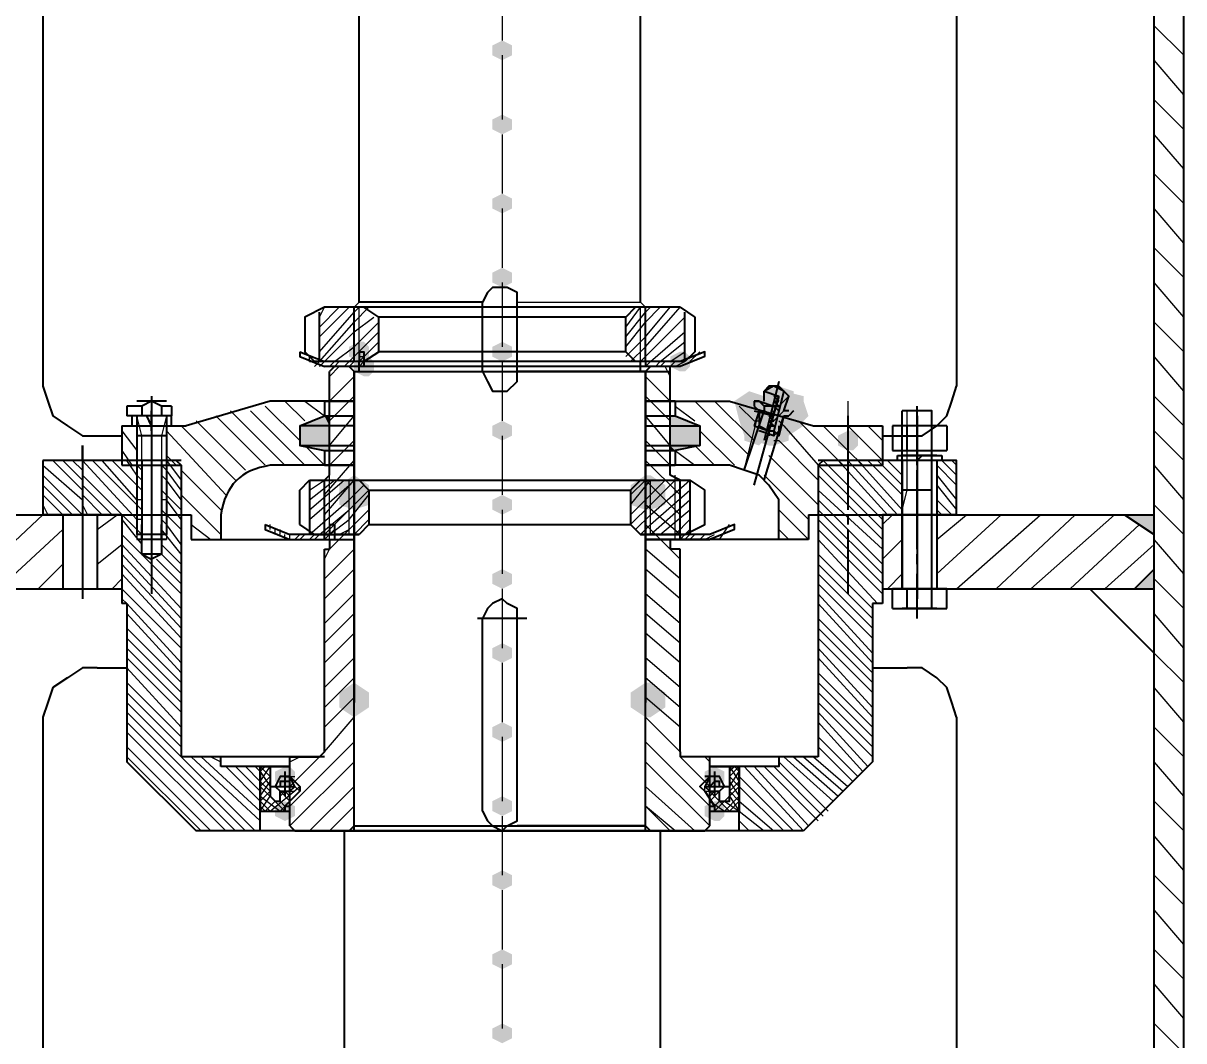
# Model space of a CAD drawing. Header units: millimetres. Extents: x 0 to 822, y 14 to 1153.
# Drawn here: x 236.7 to 279, y 964.31 to 1001.39 of the extents above; entities that cross this region are included whole.
import ezdxf

# ---------------------------------------------------------------- set-up
doc = ezdxf.new("R2010")
doc.units = ezdxf.units.MM
doc.layers.add('1', color=7, linetype='Continuous')

msp = doc.modelspace()

# ---------------------------------------------------------------- hatches: boundary and pattern name
h = msp.add_hatch(color=0)
h.dxf.hatch_style = 2
h.paths.add_polyline_path([(254.16, 1000.041732), (253.8, 1000.221732), (253.8, 1000.581732), (254.16, 1000.761732), (254.52, 1000.581732), (254.52, 1000.221732)])
h = msp.add_hatch(color=0)
h.dxf.hatch_style = 2
h.paths.add_polyline_path([(254.16, 997.341732), (253.8, 997.521732), (253.8, 997.881732), (254.16, 998.061732), (254.52, 997.881732), (254.52, 997.521732)])
h = msp.add_hatch(color=0)
h.dxf.hatch_style = 2
h.paths.add_polyline_path([(254.16, 994.461732), (253.8, 994.641732), (253.8, 995.001732), (254.16, 995.181732), (254.52, 995.001732), (254.52, 994.641732)])
h = msp.add_hatch(color=0)
h.dxf.hatch_style = 2
h.paths.add_polyline_path([(254.16, 991.761732), (253.8, 991.941732), (253.8, 992.301732), (254.16, 992.481732), (254.52, 992.301732), (254.52, 991.941732)])
h = msp.add_hatch(color=0)
h.dxf.hatch_style = 2
h.paths.add_polyline_path([(248.94, 989.061732), (248.58, 989.241732), (248.58, 989.601732), (248.94, 989.781732), (249.12, 989.781732), (249.3, 989.601732), (249.3, 989.241732), (249.12, 989.061732)])
h = msp.add_hatch(color=0)
h.dxf.hatch_style = 2
h.paths.add_polyline_path([(254.16, 989.061732), (253.8, 989.241732), (253.8, 989.601732), (254.16, 989.781732), (254.52, 989.601732), (254.52, 989.241732)])
h = msp.add_hatch(color=0)
h.dxf.hatch_style = 2
h.paths.add_polyline_path([(260.64, 988.701732), (260.28, 988.881732), (260.28, 989.241732), (260.64, 989.421732), (260.82, 989.421732), (261, 989.241732), (261, 988.881732), (260.82, 988.701732)])
h = msp.add_hatch(color=0)
h.dxf.hatch_style = 2
h.paths.add_polyline_path([(249.12, 988.521732), (248.76, 988.701732), (248.76, 989.061732), (249.12, 989.241732), (249.3, 989.241732), (249.48, 989.061732), (249.48, 988.701732), (249.3, 988.521732)])
h = msp.add_hatch(color=0)
h.dxf.hatch_style = 2
h.paths.add_polyline_path([(264.24, 986.901732), (263.7, 987.261732), (263.7, 987.981732), (264.24, 988.161732), (264.78, 987.981732), (264.78, 987.261732)])
h = msp.add_hatch(color=0)
h.dxf.hatch_style = 2
h.paths.add_polyline_path([(262.8, 986.901732), (262.62, 987.621732), (263.16, 987.981732), (263.7, 987.801732), (263.88, 987.801732), (264.06, 987.261732), (263.52, 986.721732), (262.98, 986.901732)])
h = msp.add_hatch(color=0)
h.dxf.hatch_style = 2
h.paths.add_polyline_path([(265.14, 987.621732), (265.32, 987.081732), (264.78, 986.541732), (264.24, 986.721732), (264.24, 986.901732), (264.06, 987.441732), (264.42, 987.981732), (265.14, 987.801732)])
h = msp.add_hatch(color=0)
h.dxf.hatch_style = 2
h.paths.add_polyline_path([(262.98, 986.361732), (262.8, 986.901732), (263.16, 987.441732), (263.88, 987.261732), (263.88, 987.081732), (264.06, 986.541732), (263.52, 986.001732), (262.98, 986.181732)])
h = msp.add_hatch(color=0)
h.dxf.hatch_style = 2
h.paths.add_polyline_path([(264.06, 986.181732), (263.34, 986.541732), (263.34, 987.081732), (264.06, 987.441732), (264.6, 987.081732), (264.6, 986.541732)])
h = msp.add_hatch(color=0)
h.dxf.hatch_style = 2
h.paths.add_polyline_path([(264.06, 986.361732), (263.52, 986.541732), (263.52, 987.261732), (264.06, 987.621732), (264.6, 987.261732), (264.6, 986.541732)])
h = msp.add_hatch(color=0)
h.dxf.hatch_style = 2
h.paths.add_polyline_path([(264.6, 987.621732), (265.14, 987.441732), (265.14, 986.721732), (264.6, 986.361732), (264.06, 986.721732), (264.06, 987.441732)])
h = msp.add_hatch(color=0)
h.dxf.hatch_style = 2
h.paths.add_polyline_path([(247.68, 987.081732), (246.78, 986.721732), (247.86, 986.721732)])
h = msp.add_hatch(color=0)
h.dxf.hatch_style = 2
h.paths.add_polyline_path([(247.68, 987.081732), (247.86, 987.081732)])
h = msp.add_hatch(color=0)
h.dxf.hatch_style = 2
h.paths.add_polyline_path([(247.68, 987.081732), (247.86, 987.081732), (247.86, 986.721732)])
h = msp.add_hatch(color=0)
h.dxf.hatch_style = 2
h.paths.add_polyline_path([(254.16, 986.181732), (253.8, 986.361732), (253.8, 986.721732), (254.16, 986.901732), (254.52, 986.721732), (254.52, 986.361732)])
h = msp.add_hatch(color=0)
h.dxf.hatch_style = 2
h.paths.add_polyline_path([(260.28, 987.081732), (260.46, 987.081732)])
h = msp.add_hatch(color=0)
h.dxf.hatch_style = 2
h.paths.add_polyline_path([(260.28, 987.081732), (260.28, 986.721732), (261.36, 986.721732)])
h = msp.add_hatch(color=0)
h.dxf.hatch_style = 2
h.paths.add_polyline_path([(260.28, 987.081732), (260.46, 987.081732), (261.36, 986.721732)])
h = msp.add_hatch(color=0)
h.dxf.hatch_style = 2
h.paths.add_polyline_path([(263.88, 986.001732), (263.34, 986.181732), (263.34, 986.901732), (263.88, 987.261732), (264.06, 987.261732), (264.6, 986.901732), (264.6, 986.181732), (264.06, 986.001732)])
h = msp.add_hatch(color=0)
h.dxf.hatch_style = 2
h.paths.add_polyline_path([(246.78, 986.721732), (247.86, 986.721732)])
h = msp.add_hatch(color=0)
h.dxf.hatch_style = 2
h.paths.add_polyline_path([(246.78, 986.721732), (247.86, 986.721732)])
h = msp.add_hatch(color=0)
h.dxf.hatch_style = 2
h.paths.add_polyline_path([(246.78, 986.721732), (246.78, 986.001732), (247.86, 986.001732)])
h = msp.add_hatch(color=0)
h.dxf.hatch_style = 2
h.paths.add_polyline_path([(246.78, 986.721732), (247.86, 986.721732), (247.86, 986.001732)])
h = msp.add_hatch(color=0)
h.dxf.hatch_style = 2
h.paths.add_polyline_path([(260.28, 986.721732), (261.36, 986.721732)])
h = msp.add_hatch(color=0)
h.dxf.hatch_style = 2
h.paths.add_polyline_path([(260.28, 986.721732), (261.36, 986.721732)])
h = msp.add_hatch(color=0)
h.dxf.hatch_style = 2
h.paths.add_polyline_path([(260.28, 986.721732), (260.28, 986.001732), (261.36, 986.001732)])
h = msp.add_hatch(color=0)
h.dxf.hatch_style = 2
h.paths.add_polyline_path([(260.28, 986.721732), (261.36, 986.721732), (261.36, 986.001732)])
h = msp.add_hatch(color=0)
h.dxf.hatch_style = 2
h.paths.add_polyline_path([(266.76, 985.821732), (266.4, 986.001732), (266.4, 986.361732), (266.76, 986.541732), (266.94, 986.541732), (267.12, 986.361732), (267.12, 986.001732), (266.94, 985.821732)])
h = msp.add_hatch(color=0)
h.dxf.hatch_style = 2
h.paths.add_polyline_path([(246.78, 986.001732), (247.86, 986.001732)])
h = msp.add_hatch(color=0)
h.dxf.hatch_style = 2
h.paths.add_polyline_path([(246.78, 986.001732), (247.86, 986.001732)])
h = msp.add_hatch(color=0)
h.dxf.hatch_style = 2
h.paths.add_polyline_path([(246.78, 986.001732), (247.68, 985.821732), (247.86, 985.821732)])
h = msp.add_hatch(color=0)
h.dxf.hatch_style = 2
h.paths.add_polyline_path([(246.78, 986.001732), (247.86, 986.001732), (247.86, 985.821732)])
h = msp.add_hatch(color=0)
h.dxf.hatch_style = 2
h.paths.add_polyline_path([(247.68, 985.821732), (247.86, 985.821732)])
h = msp.add_hatch(color=0)
h.dxf.hatch_style = 2
h.paths.add_polyline_path([(260.28, 986.001732), (261.36, 986.001732)])
h = msp.add_hatch(color=0)
h.dxf.hatch_style = 2
h.paths.add_polyline_path([(260.28, 986.001732), (261.36, 986.001732)])
h = msp.add_hatch(color=0)
h.dxf.hatch_style = 2
h.paths.add_polyline_path([(260.28, 986.001732), (260.28, 985.821732), (260.46, 985.821732)])
h = msp.add_hatch(color=0)
h.dxf.hatch_style = 2
h.paths.add_polyline_path([(260.28, 986.001732), (261.36, 986.001732), (260.46, 985.821732)])
h = msp.add_hatch(color=0)
h.dxf.hatch_style = 2
h.paths.add_polyline_path([(260.28, 985.821732), (260.46, 985.821732)])
h = msp.add_hatch(color=0)
h.dxf.hatch_style = 2
h.paths.add_polyline_path([(248.76, 983.661732), (248.22, 983.841732), (248.22, 984.561732), (248.76, 984.921732), (249.3, 984.561732), (249.3, 983.841732)])
h = msp.add_hatch(color=0)
h.dxf.hatch_style = 2
h.paths.add_polyline_path([(259.38, 983.661732), (258.84, 983.841732), (258.84, 984.561732), (259.38, 984.921732), (259.56, 984.921732), (260.1, 984.561732), (260.1, 983.841732), (259.56, 983.661732)])
h = msp.add_hatch(color=0)
h.dxf.hatch_style = 2
h.paths.add_polyline_path([(254.16, 983.481732), (253.8, 983.661732), (253.8, 984.021732), (254.16, 984.201732), (254.52, 984.021732), (254.52, 983.661732)])
h = msp.add_hatch(color=0)
h.dxf.hatch_style = 2
h.paths.add_polyline_path([(276.84, 983.481732), (277.92, 983.481732)])
h = msp.add_hatch(color=0)
h.dxf.hatch_style = 2
h.paths.add_polyline_path([(276.84, 983.481732), (277.92, 983.481732), (277.92, 982.761732)])
h = msp.add_hatch(color=0)
h.dxf.hatch_style = 2
h.paths.add_polyline_path([(254.16, 980.781732), (253.8, 980.961732), (253.8, 981.321732), (254.16, 981.501732), (254.52, 981.321732), (254.52, 980.961732)])
h = msp.add_hatch(color=0)
h.dxf.hatch_style = 2
h.paths.add_polyline_path([(277.92, 981.501732), (277.2, 980.781732), (277.92, 980.781732)])
h = msp.add_hatch(color=0)
h.dxf.hatch_style = 2
h.paths.add_polyline_path([(277.2, 980.781732), (277.92, 980.781732)])
h = msp.add_hatch(color=0)
h.dxf.hatch_style = 2
h.paths.add_polyline_path([(254.16, 978.081732), (253.8, 978.261732), (253.8, 978.621732), (254.16, 978.801732), (254.52, 978.621732), (254.52, 978.261732)])
h = msp.add_hatch(color=0)
h.dxf.hatch_style = 2
h.paths.add_polyline_path([(248.76, 976.101732), (248.22, 976.461732), (248.22, 977.001732), (248.76, 977.361732), (249.3, 977.001732), (249.3, 976.461732)])
h = msp.add_hatch(color=0)
h.dxf.hatch_style = 2
h.paths.add_polyline_path([(259.38, 976.101732), (258.84, 976.461732), (258.84, 977.001732), (259.38, 977.361732), (259.56, 977.361732), (260.1, 977.001732), (260.1, 976.461732), (259.56, 976.101732)])
h = msp.add_hatch(color=0)
h.dxf.hatch_style = 2
h.paths.add_polyline_path([(254.16, 975.201732), (253.8, 975.381732), (253.8, 975.741732), (254.16, 975.921732), (254.52, 975.741732), (254.52, 975.381732)])
h = msp.add_hatch(color=0)
h.dxf.hatch_style = 2
h.paths.add_polyline_path([(246.24, 973.581732), (245.88, 973.761732), (245.88, 974.121732), (246.24, 974.301732), (246.42, 974.301732), (246.6, 974.121732), (246.6, 973.761732), (246.42, 973.581732)])
h = msp.add_hatch(color=0)
h.dxf.hatch_style = 2
h.paths.add_polyline_path([(261.9, 973.581732), (261.54, 973.761732), (261.54, 974.121732), (261.9, 974.301732), (262.26, 974.121732), (262.26, 973.761732)])
h = msp.add_hatch(color=0)
h.dxf.hatch_style = 2
h.paths.add_polyline_path([(246.24, 972.321732), (245.88, 972.501732), (245.88, 972.861732), (246.24, 973.041732), (246.6, 972.861732), (246.6, 972.501732)])
h = msp.add_hatch(color=0)
h.dxf.hatch_style = 2
h.paths.add_polyline_path([(254.16, 972.501732), (253.8, 972.681732), (253.8, 973.041732), (254.16, 973.221732), (254.52, 973.041732), (254.52, 972.681732)])
h = msp.add_hatch(color=0)
h.dxf.hatch_style = 2
h.paths.add_polyline_path([(261.9, 972.321732), (261.54, 972.501732), (261.54, 972.861732), (261.9, 973.041732), (262.08, 973.041732), (262.26, 972.861732), (262.26, 972.501732), (262.08, 972.321732)])
h = msp.add_hatch(color=0)
h.dxf.hatch_style = 2
h.paths.add_polyline_path([(254.16, 969.801732), (253.8, 969.981732), (253.8, 970.341732), (254.16, 970.521732), (254.52, 970.341732), (254.52, 969.981732)])
h = msp.add_hatch(color=0)
h.dxf.hatch_style = 2
h.paths.add_polyline_path([(254.16, 966.921732), (253.8, 967.101732), (253.8, 967.461732), (254.16, 967.641732), (254.52, 967.461732), (254.52, 967.101732)])
h = msp.add_hatch(color=0)
h.dxf.hatch_style = 2
h.paths.add_polyline_path([(254.16, 964.221732), (253.8, 964.401732), (253.8, 964.761732), (254.16, 964.941732), (254.52, 964.761732), (254.52, 964.401732)])

# ---------------------------------------------------------------- linework, layer by layer
at = {"layer": '1', "color": 0, "lineweight": 40}
for points in [[(279, 896.541732), (279, 1032.621732)], [(277.92, 896.541732), (277.92, 1031.361732)], [(237.42, 1025.061732), (237.42, 988.161732)], [(270.72, 1025.061732), (270.72, 988.161732)], [(248.94, 991.221732), (248.94, 1002.021732)], [(259.2, 991.221732), (259.2, 1002.021732)], [(254.7, 991.221732), (254.7, 991.581732), (254.34, 991.761732), (254.16, 991.761732), (253.8, 991.761732), (253.62, 991.581732), (253.44, 991.221732)], [(253.44, 991.221732), (248.94, 991.221732)], [(253.44, 988.701732), (253.44, 991.221732)], [(254.7, 988.701732), (254.7, 991.221732)], [(247.68, 991.041732), (246.96, 990.681732), (246.96, 989.421732)], [(247.5, 989.061732), (247.5, 990.861732)], [(260.64, 991.041732), (247.68, 991.041732)], [(248.76, 989.061732), (248.76, 991.041732)], [(249.12, 989.061732), (249.66, 989.421732), (249.66, 990.681732), (249.12, 991.041732)], [(258.66, 990.681732), (249.66, 990.681732)], [(258.66, 990.681732), (259.02, 991.041732)], [(258.66, 989.421732), (258.66, 990.681732)], [(259.38, 989.061732), (259.38, 991.041732)], [(260.64, 991.041732), (261.18, 990.681732)], [(260.82, 989.061732), (260.82, 990.861732)], [(261.18, 990.681732), (261.18, 989.421732), (260.82, 989.061732)], [(246.78, 989.421732), (246.78, 989.241732), (247.68, 988.881732)], [(246.78, 989.421732), (247.68, 989.061732)], [(260.82, 989.061732), (247.32, 989.061732), (246.96, 989.421732)], [(248.94, 989.421732), (248.94, 989.061732), (247.68, 989.061732)], [(248.94, 989.421732), (249.12, 989.421732), (249.12, 988.881732)], [(258.66, 989.421732), (249.66, 989.421732)], [(258.66, 989.421732), (259.02, 989.061732)], [(261.54, 989.241732), (261.54, 989.421732), (260.64, 989.061732)], [(261.54, 989.241732), (260.64, 988.881732), (247.68, 988.881732)], [(253.44, 989.061732), (248.76, 989.061732)], [(248.94, 988.701732), (248.94, 989.061732)], [(260.64, 989.061732), (249.12, 989.061732)], [(259.2, 989.061732), (254.7, 989.061732)], [(259.38, 989.061732), (258.66, 989.061732)], [(259.38, 989.061732), (259.2, 989.061732)], [(259.2, 988.701732), (259.2, 989.061732)], [(259.38, 989.061732), (259.38, 988.881732)], [(260.28, 988.881732), (248.04, 988.881732), (247.86, 988.701732)], [(247.86, 984.921732), (247.86, 988.701732)], [(259.56, 988.881732), (248.58, 988.881732), (248.76, 988.701732), (259.38, 988.701732)], [(248.76, 988.701732), (248.76, 976.641732)], [(248.76, 988.701732), (260.28, 988.701732)], [(248.76, 988.701732), (248.94, 988.701732), (248.94, 988.701732)], [(248.76, 988.701732), (253.44, 988.701732)], [(248.76, 971.961732), (248.76, 988.701732)], [(253.44, 988.701732), (253.62, 988.341732), (253.8, 987.981732), (254.16, 987.981732), (254.34, 987.981732), (254.7, 988.341732), (254.7, 988.701732)], [(259.38, 988.701732), (254.7, 988.701732)], [(259.38, 988.701732), (259.2, 988.701732)], [(259.38, 988.701732), (259.56, 988.881732)], [(259.38, 988.701732), (259.38, 976.641732)], [(259.38, 971.961732), (259.38, 988.701732)], [(260.28, 988.701732), (260.28, 988.881732)], [(260.28, 984.921732), (260.28, 988.701732)], [(237.42, 988.161732), (237.6, 987.621732), (237.78, 987.081732), (238.32, 986.721732), (238.86, 986.361732), (239.4, 986.361732), (240.3, 986.361732)], [(264.24, 988.341732), (263.7, 986.181732)], [(264.42, 987.981732), (264.06, 988.161732), (263.7, 987.981732)], [(264.42, 987.981732), (264.6, 987.801732), (264.42, 987.981732), (264.24, 988.161732), (263.88, 988.161732), (263.7, 987.981732)], [(268.92, 986.361732), (269.46, 986.361732), (270, 986.721732), (270.36, 987.081732), (270.54, 987.621732), (270.72, 988.161732)], [(241.38, 987.801732), (241.38, 985.641732)], [(263.34, 984.561732), (264.24, 987.801732)], [(263.7, 987.981732), (264.24, 987.801732)], [(263.7, 987.621732), (263.7, 987.981732)], [(264.24, 987.801732), (263.88, 986.541732)], [(264.42, 987.981732), (264.06, 986.541732)], [(264.06, 987.801732), (264.24, 987.621732)], [(264.06, 987.801732), (264.24, 987.801732)], [(264.6, 987.261732), (264.42, 987.261732), (264.6, 987.801732)], [(241.02, 987.441732), (240.48, 987.441732)], [(240.48, 987.441732), (240.48, 987.081732)], [(241.92, 987.621732), (240.84, 987.621732)], [(241.74, 987.441732), (241.38, 987.621732), (241.02, 987.441732)], [(241.02, 987.441732), (241.02, 987.081732)], [(241.38, 987.621732), (241.38, 984.561732)], [(241.74, 987.441732), (241.74, 987.081732)], [(242.1, 987.441732), (241.74, 987.441732)], [(242.1, 987.441732), (242.1, 987.081732)], [(248.76, 987.621732), (245.7, 987.621732), (242.64, 986.721732)], [(247.68, 987.621732), (247.68, 987.081732)], [(247.68, 987.621732), (248.76, 987.621732)], [(260.46, 987.621732), (259.38, 987.621732), (262.44, 987.621732)], [(260.46, 987.621732), (260.46, 987.081732)], [(262.44, 987.621732), (265.5, 986.721732), (268.02, 986.721732)], [(262.44, 987.621732), (265.5, 986.721732)], [(263.7, 987.441732), (263.52, 987.621732), (263.34, 987.621732)], [(263.34, 987.621732), (263.52, 987.621732)], [(263.34, 987.621732), (263.34, 987.441732)], [(263.34, 987.441732), (263.52, 987.261732), (263.7, 987.261732), (264.06, 987.081732)], [(263.52, 987.621732), (264.06, 987.441732)], [(264.06, 987.441732), (263.7, 987.441732)], [(263.7, 987.441732), (263.7, 987.261732)], [(264.24, 987.441732), (264.06, 987.621732)], [(264.06, 987.621732), (264.24, 987.621732)], [(264.06, 987.621732), (264.24, 987.621732)], [(264.24, 987.441732), (264.06, 987.441732), (264.24, 987.261732)], [(264.06, 987.441732), (264.24, 987.441732)], [(269.28, 985.821732), (269.28, 987.441732)], [(242.1, 987.081732), (240.48, 987.081732)], [(242.1, 987.081732), (240.66, 987.081732), (240.66, 986.721732)], [(241.92, 987.081732), (240.84, 987.081732), (240.84, 982.761732)], [(241.92, 987.081732), (241.92, 982.761732), (240.84, 982.761732)], [(241.38, 986.721732), (241.2, 987.081732)], [(241.38, 986.541732), (241.38, 987.261732)], [(241.38, 986.721732), (241.38, 987.081732)], [(242.1, 986.721732), (242.1, 987.081732)], [(246.78, 986.721732), (247.68, 987.081732), (248.76, 987.081732)], [(259.38, 987.081732), (260.46, 987.081732)], [(260.46, 987.081732), (261.36, 986.721732)], [(262.98, 985.101732), (263.7, 987.261732)], [(263.52, 987.261732), (263.34, 986.721732)], [(263.34, 987.261732), (264.06, 987.081732)], [(263.52, 987.261732), (263.52, 986.721732)], [(263.7, 984.741732), (264.42, 987.081732)], [(263.88, 987.081732), (264.06, 986.901732)], [(264.06, 987.081732), (263.88, 987.081732)], [(263.88, 987.081732), (264.06, 987.081732)], [(263.88, 986.901732), (264.06, 986.901732)], [(263.88, 986.901732), (264.06, 986.901732)], [(263.88, 986.901732), (264.06, 986.721732)], [(264.06, 987.081732), (264.06, 987.261732)], [(264.06, 987.261732), (264.06, 987.261732)], [(264.06, 987.261732), (264.06, 987.261732)], [(264.06, 987.261732), (264.06, 987.081732)], [(264.42, 987.081732), (264.24, 986.541732)], [(264.42, 987.081732), (264.24, 986.361732)], [(264.42, 987.081732), (264.6, 987.081732)], [(264.78, 987.261732), (264.6, 987.081732)], [(266.76, 987.081732), (266.76, 985.101732)], [(269.82, 980.781732), (268.74, 980.781732), (268.74, 987.261732)], [(269.82, 980.781732), (269.82, 987.261732), (268.74, 987.261732)], [(269.28, 987.081732), (269.28, 985.461732)], [(240.3, 986.721732), (242.64, 986.721732)], [(240.3, 986.721732), (240.3, 985.281732)], [(240.66, 986.721732), (242.1, 986.721732)], [(240.84, 986.721732), (240.84, 985.281732)], [(241.92, 986.721732), (241.92, 985.281732)], [(248.76, 986.721732), (246.78, 986.721732)], [(246.78, 986.721732), (246.78, 986.001732), (247.68, 985.821732)], [(259.38, 986.721732), (261.36, 986.721732), (261.36, 986.001732), (260.46, 985.821732)], [(263.34, 986.721732), (263.88, 986.541732)], [(263.52, 986.721732), (263.88, 986.541732)], [(264.06, 986.541732), (264.06, 986.361732), (263.52, 986.541732), (263.52, 986.541732)], [(263.88, 986.721732), (263.88, 986.541732)], [(264.06, 986.721732), (263.88, 986.721732)], [(263.88, 986.721732), (264.06, 986.721732)], [(263.88, 986.541732), (263.88, 986.361732)], [(263.88, 986.541732), (264.06, 986.541732)], [(263.88, 986.541732), (263.88, 986.541732)], [(264.24, 986.541732), (264.24, 986.361732), (264.06, 986.541732)], [(268.02, 986.721732), (268.02, 985.281732)], [(268.92, 986.721732), (268.38, 986.721732)], [(268.38, 986.721732), (268.38, 985.821732)], [(270, 986.721732), (268.74, 986.721732)], [(268.92, 985.821732), (268.92, 986.721732)], [(269.82, 986.721732), (268.92, 986.721732)], [(270.36, 986.721732), (269.82, 986.721732)], [(269.82, 985.821732), (269.82, 986.721732)], [(270.36, 986.721732), (270.36, 985.821732)], [(241.92, 986.361732), (240.84, 986.361732)], [(268.02, 986.361732), (268.92, 986.361732)], [(238.86, 986.001732), (238.86, 983.121732)], [(238.86, 985.461732), (238.86, 986.001732)], [(241.38, 986.001732), (241.38, 983.661732)], [(241.38, 985.641732), (241.38, 982.401732)], [(241.38, 985.641732), (241.38, 982.401732)], [(246.78, 986.001732), (248.76, 986.001732)], [(247.68, 985.821732), (247.68, 985.281732)], [(247.68, 985.821732), (248.76, 985.821732)], [(259.38, 986.001732), (261.36, 986.001732)], [(259.38, 985.821732), (260.46, 985.821732)], [(260.46, 985.821732), (260.46, 985.281732)], [(266.76, 986.001732), (266.76, 983.661732)], [(268.38, 985.821732), (268.92, 985.821732)], [(268.56, 985.641732), (270.18, 985.641732)], [(270.18, 985.461732), (268.56, 985.461732), (268.56, 985.641732)], [(270, 985.641732), (268.74, 985.641732)], [(268.92, 985.821732), (269.82, 985.821732)], [(269.28, 986.001732), (269.28, 983.121732)], [(269.28, 985.461732), (269.28, 986.001732)], [(269.28, 986.001732), (269.28, 985.101732)], [(269.28, 985.281732), (269.28, 985.641732)], [(269.46, 985.641732), (269.46, 985.641732), (269.28, 985.461732)], [(269.28, 985.641732), (269.28, 985.461732)], [(269.82, 985.821732), (270.36, 985.821732)], [(270.18, 985.641732), (270.18, 985.461732)], [(242.46, 985.461732), (237.42, 985.461732)], [(237.42, 985.461732), (237.42, 983.481732)], [(240.3, 985.281732), (242.46, 985.281732)], [(241.02, 985.461732), (241.02, 982.581732)], [(241.38, 985.281732), (241.38, 985.101732)], [(241.74, 985.461732), (241.74, 982.581732)], [(242.28, 985.461732), (242.46, 985.281732), (242.46, 974.661732)], [(242.46, 985.281732), (242.46, 983.481732)], [(247.68, 985.281732), (248.76, 985.281732)], [(262.44, 985.281732), (259.38, 985.281732), (260.46, 985.281732)], [(264.24, 983.481732), (264.24, 984.021732), (263.88, 984.561732), (263.52, 984.921732), (262.98, 985.101732), (262.44, 985.281732)], [(265.86, 985.461732), (265.68, 985.281732), (265.68, 974.661732)], [(270.72, 983.481732), (270.72, 985.461732), (265.68, 985.461732)], [(265.68, 985.281732), (268.02, 985.281732)], [(265.68, 985.281732), (265.68, 983.481732)], [(268.74, 985.461732), (268.74, 983.481732)], [(270, 985.461732), (270, 983.481732)], [(247.68, 982.581732), (247.68, 984.741732), (247.86, 984.921732)], [(260.64, 982.581732), (260.64, 984.741732), (260.28, 984.921732)], [(269.28, 982.221732), (269.28, 985.101732)], [(241.38, 984.741732), (241.38, 982.581732)], [(246.78, 983.121732), (246.78, 984.381732), (247.14, 984.741732)], [(247.14, 984.741732), (247.14, 982.761732)], [(247.14, 984.741732), (261, 984.741732), (261.54, 984.381732)], [(247.68, 982.581732), (247.68, 984.741732)], [(248.58, 984.741732), (249.3, 984.741732)], [(249.3, 984.381732), (248.94, 984.741732)], [(249.3, 984.381732), (258.84, 984.381732)], [(249.3, 984.381732), (249.3, 983.121732)], [(259.2, 984.741732), (258.84, 984.381732), (258.84, 983.121732), (259.2, 982.761732)], [(260.64, 982.581732), (260.64, 984.741732)], [(260.82, 982.761732), (261.54, 983.121732), (261.54, 984.381732)], [(261, 984.741732), (261, 982.761732)], [(269.82, 984.381732), (268.74, 984.381732)], [(230.22, 983.481732), (242.46, 983.481732)], [(240.3, 983.481732), (237.42, 983.481732)], [(238.14, 983.481732), (238.14, 980.781732)], [(238.86, 983.841732), (238.86, 980.421732)], [(239.4, 983.481732), (239.4, 980.781732)], [(240.3, 983.481732), (240.3, 980.241732)], [(240.3, 983.481732), (240.3, 980.781732)], [(241.38, 983.481732), (241.38, 983.121732)], [(242.46, 983.481732), (242.82, 983.481732)], [(242.82, 983.481732), (242.82, 982.581732)], [(264.24, 982.581732), (264.24, 983.481732)], [(265.32, 983.481732), (265.68, 983.481732)], [(265.32, 983.481732), (265.32, 982.581732)], [(265.68, 983.481732), (277.92, 983.481732)], [(266.76, 983.481732), (266.76, 983.121732)], [(270.72, 983.481732), (268.02, 983.481732)], [(268.02, 983.481732), (268.02, 980.241732)], [(268.02, 983.481732), (268.02, 980.781732)], [(268.74, 983.481732), (268.74, 980.781732)], [(269.28, 983.841732), (269.28, 980.421732)], [(270, 983.481732), (270, 980.781732)], [(276.84, 983.481732), (277.92, 982.761732)], [(241.02, 983.121732), (241.02, 982.581732)], [(241.02, 982.581732), (241.02, 983.121732)], [(241.74, 983.121732), (241.74, 982.581732)], [(241.74, 982.581732), (241.74, 983.121732)], [(245.52, 983.121732), (245.52, 982.941732), (246.42, 982.581732)], [(245.52, 983.121732), (246.42, 982.761732)], [(247.86, 983.121732), (247.86, 982.761732), (246.42, 982.761732)], [(247.32, 982.761732), (246.78, 983.121732)], [(247.86, 983.121732), (248.04, 983.121732), (248.04, 982.581732)], [(249.3, 983.121732), (248.94, 982.761732)], [(249.3, 983.121732), (258.84, 983.121732)], [(262.62, 982.941732), (262.62, 983.121732), (261.72, 982.761732)], [(241.38, 982.941732), (241.38, 981.681732)], [(241.38, 982.941732), (241.38, 980.601732)], [(247.32, 982.761732), (248.94, 982.761732)], [(248.94, 982.761732), (248.04, 982.761732)], [(259.2, 982.761732), (260.82, 982.761732)], [(261.72, 982.761732), (259.2, 982.761732)], [(260.64, 982.761732), (260.64, 982.581732)], [(262.62, 982.941732), (261.72, 982.581732)], [(266.76, 982.941732), (266.76, 980.601732)], [(241.92, 982.581732), (240.84, 982.581732)], [(241.74, 982.041732), (241.02, 982.041732), (241.02, 982.581732)], [(241.74, 982.581732), (241.74, 982.041732)], [(242.82, 982.581732), (248.76, 982.581732)], [(246.42, 982.581732), (248.76, 982.581732)], [(247.5, 974.661732), (247.68, 974.841732), (247.68, 982.221732)], [(247.68, 982.581732), (247.86, 982.581732), (247.86, 982.221732)], [(247.68, 982.221732), (247.86, 982.221732)], [(265.32, 982.581732), (259.38, 982.581732), (261.72, 982.581732)], [(260.64, 982.581732), (260.28, 982.581732), (260.28, 982.221732)], [(260.64, 982.221732), (260.28, 982.221732)], [(260.64, 974.841732), (260.64, 982.221732)], [(241.02, 982.041732), (241.38, 981.861732)], [(241.74, 982.041732), (241.38, 981.861732)], [(269.28, 981.681732), (269.28, 982.041732)], [(277.2, 980.781732), (277.92, 981.501732)], [(269.28, 979.701732), (269.28, 981.321732)], [(230.22, 980.781732), (240.3, 980.781732)], [(268.02, 980.781732), (277.92, 980.781732)], [(270.36, 980.781732), (268.38, 980.781732)], [(268.38, 980.061732), (268.38, 980.781732)], [(268.92, 980.061732), (269.82, 980.061732), (269.82, 980.781732)], [(268.92, 980.061732), (268.92, 980.781732)], [(270.36, 980.061732), (270.36, 980.781732)], [(275.58, 980.781732), (277.92, 978.441732)], [(240.48, 980.241732), (240.3, 980.241732)], [(240.48, 980.241732), (240.48, 974.481732)], [(254.7, 979.701732), (254.7, 980.061732), (254.34, 980.241732), (254.16, 980.421732), (253.8, 980.241732), (253.62, 980.061732), (253.44, 979.701732)], [(268.02, 980.241732), (267.66, 980.241732)], [(267.66, 980.241732), (267.66, 974.481732)], [(255.06, 979.701732), (253.26, 979.701732)], [(253.44, 972.681732), (253.44, 979.701732)], [(254.7, 972.681732), (254.7, 979.701732)], [(268.38, 980.061732), (268.92, 980.061732)], [(270, 980.061732), (268.74, 980.061732)], [(269.82, 980.061732), (270.36, 980.061732)], [(239.4, 977.901732), (238.86, 977.901732), (238.32, 977.541732), (237.78, 977.181732), (237.6, 976.641732), (237.42, 976.101732)], [(239.4, 977.901732), (240.48, 977.901732)], [(267.66, 977.901732), (268.92, 977.901732)], [(270.72, 976.101732), (270.54, 976.641732), (270.36, 977.181732), (270, 977.541732), (269.46, 977.901732), (268.92, 977.901732)], [(248.76, 971.961732), (248.76, 976.641732)], [(259.38, 971.961732), (259.38, 976.641732)], [(237.42, 976.101732), (237.42, 935.421732)], [(270.72, 976.101732), (270.72, 935.421732)], [(247.68, 974.661732), (242.46, 974.661732)], [(243.9, 974.301732), (243.9, 974.661732)], [(246.42, 972.141732), (246.42, 974.661732)], [(246.42, 974.661732), (247.5, 974.661732)], [(260.64, 974.841732), (260.64, 974.841732), (260.64, 974.661732)], [(261.72, 974.661732), (260.64, 974.661732)], [(265.68, 974.661732), (260.64, 974.661732)], [(261.72, 972.141732), (261.72, 974.661732)], [(264.24, 974.661732), (264.24, 974.301732), (261.72, 974.301732)], [(265.14, 971.961732), (243, 971.961732), (240.48, 974.481732)], [(246.42, 974.301732), (243.9, 974.301732)], [(245.34, 974.301732), (246.42, 974.301732)], [(245.34, 974.301732), (245.34, 972.681732)], [(245.34, 971.961732), (245.34, 974.301732)], [(245.7, 974.301732), (245.7, 973.221732)], [(261.72, 974.301732), (262.8, 974.301732)], [(262.44, 974.301732), (262.44, 973.221732)], [(262.8, 974.301732), (262.8, 972.681732)], [(262.8, 971.961732), (262.8, 974.301732)], [(267.66, 974.481732), (265.14, 971.961732)], [(246.6, 973.581732), (246.42, 973.941732), (246.24, 973.941732), (246.06, 973.941732), (245.88, 973.581732), (246.06, 973.401732), (246.24, 973.401732), (246.42, 973.401732), (246.6, 973.581732)], [(246.42, 973.581732), (246.42, 973.761732), (246.24, 973.761732), (246.06, 973.761732), (246.06, 973.581732), (246.42, 973.581732), (246.42, 973.581732)], [(246.24, 974.121732), (246.24, 973.221732)], [(246.24, 973.941732), (246.42, 973.941732)], [(246.42, 973.941732), (246.78, 973.581732), (246.78, 973.401732), (246.24, 972.861732)], [(261.72, 973.941732), (261.36, 973.581732), (261.54, 973.401732), (261.9, 972.861732)], [(261.9, 973.941732), (261.54, 973.941732)], [(262.26, 973.581732), (262.08, 973.941732), (261.9, 973.941732), (261.72, 973.941732), (261.54, 973.581732), (261.72, 973.401732), (261.9, 973.401732), (262.08, 973.401732), (262.26, 973.581732)], [(262.08, 973.581732), (262.08, 973.761732), (261.9, 973.761732), (261.9, 973.761732), (261.72, 973.581732), (261.9, 973.581732), (262.08, 973.581732), (262.08, 973.581732)], [(261.9, 974.121732), (261.9, 973.221732)], [(245.7, 973.581732), (246.6, 973.581732)], [(246.06, 973.041732), (246.06, 973.401732)], [(261.54, 973.581732), (262.44, 973.581732)], [(262.08, 973.041732), (262.08, 973.401732)], [(245.7, 973.221732), (245.88, 973.041732), (245.88, 973.041732), (246.06, 973.041732)], [(262.08, 973.041732), (262.26, 973.041732), (262.44, 973.041732), (262.44, 973.221732)], [(245.34, 972.681732), (246.42, 972.681732)], [(246.24, 972.861732), (246.24, 972.681732)], [(246.24, 972.861732), (246.42, 972.861732)], [(253.44, 972.681732), (253.62, 972.321732), (253.8, 972.141732), (254.16, 971.961732), (254.34, 972.141732), (254.7, 972.321732), (254.7, 972.681732)], [(261.72, 972.861732), (261.9, 972.861732)], [(261.72, 972.681732), (262.8, 972.681732)], [(261.9, 972.861732), (261.9, 972.681732)], [(246.42, 972.141732), (246.6, 971.961732), (261.54, 971.961732)], [(248.76, 972.141732), (248.58, 971.961732), (259.56, 971.961732)], [(248.76, 972.141732), (256.68, 972.141732)], [(248.76, 972.141732), (253.44, 972.141732)], [(259.38, 972.141732), (254.7, 972.141732), (259.38, 972.141732), (259.56, 971.961732)], [(254.7, 972.141732), (259.38, 972.141732)], [(254.7, 972.141732), (259.38, 972.141732)], [(261.54, 971.961732), (261.72, 972.141732)], [(248.4, 971.961732), (259.92, 971.961732), (259.92, 938.661732)], [(248.4, 971.961732), (248.4, 938.661732), (259.92, 938.661732)]]:
    msp.add_lwpolyline(points, dxfattribs=at)
at = {"layer": '1', "color": 0, "lineweight": 25}
for points in [[(254.16, 1002.921732), (254.16, 1000.761732)], [(279, 1000.221732), (277.92, 1001.301732)], [(254.16, 1000.221732), (254.16, 997.881732)], [(279, 998.781732), (277.92, 1000.041732)], [(279, 997.521732), (277.92, 998.601732)], [(254.16, 997.341732), (254.16, 995.181732)], [(279, 996.081732), (277.92, 997.341732)], [(279, 994.821732), (277.92, 995.901732)], [(254.16, 994.641732), (254.16, 992.481732)], [(279, 993.381732), (277.92, 994.641732)], [(279, 992.121732), (277.92, 993.201732)], [(254.16, 991.941732), (254.16, 989.601732)], [(279, 990.681732), (277.92, 991.941732)], [(248.76, 991.041732), (248.94, 991.221732)], [(248.94, 991.221732), (253.44, 991.221732)], [(254.7, 991.221732), (259.2, 991.221732)], [(259.38, 991.041732), (259.2, 991.221732)], [(247.5, 989.961732), (248.58, 991.041732)], [(247.5, 990.321732), (248.22, 991.041732)], [(247.5, 990.681732), (247.68, 991.041732)], [(247.5, 989.421732), (248.76, 990.861732)], [(248.76, 991.041732), (248.76, 989.061732)], [(248.76, 990.501732), (249.3, 991.041732)], [(248.76, 990.861732), (248.94, 991.041732)], [(248.76, 991.041732), (253.44, 991.041732)], [(248.76, 990.141732), (249.48, 990.681732)], [(248.94, 989.061732), (248.94, 991.041732)], [(254.7, 991.041732), (259.38, 991.041732)], [(258.66, 990.321732), (259.2, 991.041732)], [(258.66, 989.961732), (259.38, 990.861732)], [(259.2, 989.061732), (259.2, 991.041732)], [(259.38, 991.041732), (259.38, 989.061732)], [(259.38, 989.601732), (260.64, 991.041732)], [(259.38, 989.961732), (260.28, 991.041732)], [(259.38, 990.501732), (259.92, 991.041732)], [(259.38, 990.861732), (259.56, 991.041732)], [(259.38, 989.241732), (260.82, 990.681732)], [(247.5, 989.061732), (248.76, 990.501732)], [(248.76, 989.601732), (249.66, 990.501732)], [(258.66, 989.601732), (259.38, 990.501732)], [(279, 989.421732), (277.92, 990.501732)], [(247.68, 989.061732), (248.76, 990.141732)], [(248.76, 989.241732), (249.66, 990.141732)], [(258.66, 989.241732), (259.38, 989.961732)], [(259.56, 989.061732), (260.82, 990.141732)], [(246.78, 989.241732), (246.78, 989.421732)], [(248.04, 989.061732), (248.76, 989.601732)], [(248.94, 989.061732), (249.66, 989.781732)], [(258.84, 989.061732), (259.38, 989.601732)], [(259.92, 989.061732), (260.82, 989.781732)], [(260.28, 989.061732), (260.82, 989.421732)], [(261, 989.061732), (261.36, 989.421732)], [(246.96, 989.241732), (246.96, 989.241732)], [(247.14, 989.061732), (247.14, 989.241732)], [(247.14, 989.061732), (247.32, 989.061732)], [(247.32, 988.881732), (247.5, 989.061732)], [(247.5, 988.881732), (247.68, 989.061732)], [(247.86, 988.881732), (248.04, 989.061732)], [(248.04, 988.881732), (248.22, 989.061732)], [(248.4, 988.881732), (248.58, 989.061732)], [(248.58, 989.061732), (248.76, 989.241732)], [(248.58, 988.881732), (248.76, 989.061732)], [(248.94, 989.241732), (249.12, 989.241732)], [(248.94, 988.881732), (249.12, 989.061732)], [(254.16, 989.061732), (254.16, 986.901732)], [(259.2, 989.061732), (259.38, 989.241732)], [(259.38, 988.881732), (259.56, 989.061732)], [(259.74, 988.881732), (259.92, 989.061732)], [(259.92, 988.881732), (260.1, 989.061732)], [(260.28, 988.881732), (260.46, 989.061732)], [(260.46, 988.881732), (260.82, 989.061732)], [(279, 987.981732), (277.92, 989.241732)], [(247.86, 988.521732), (248.22, 988.881732)], [(260.28, 988.521732), (260.1, 988.881732)], [(247.86, 987.621732), (248.76, 988.521732)], [(260.28, 987.621732), (259.38, 988.521732)], [(247.86, 986.901732), (248.76, 987.801732)], [(260.28, 986.901732), (259.38, 987.801732)], [(264.24, 987.441732), (264.6, 987.801732)], [(279, 986.721732), (277.92, 987.801732)], [(245.52, 987.441732), (246.78, 986.181732)], [(246.24, 987.621732), (246.96, 986.901732)], [(246.96, 987.621732), (247.68, 987.081732)], [(260.46, 987.441732), (261.18, 986.901732)], [(261.18, 987.621732), (263.16, 985.641732), (263.16, 985.641732)], [(261.9, 987.621732), (263.34, 986.181732), (263.34, 986.181732)], [(262.8, 987.441732), (263.34, 986.901732), (263.52, 986.901732)], [(266.76, 987.621732), (266.76, 986.361732)], [(241.02, 982.761732), (241.02, 986.361732), (240.84, 987.081732)], [(241.92, 987.081732), (241.74, 986.361732)], [(243, 986.901732), (244.8, 985.101732)], [(243.72, 987.081732), (245.52, 985.281732)], [(244.26, 987.261732), (246.24, 985.281732)], [(244.98, 987.261732), (246.96, 985.281732)], [(247.86, 986.001732), (248.76, 987.081732)], [(260.28, 986.001732), (259.38, 987.081732)], [(262.98, 985.101732), (263.52, 987.261732)], [(263.7, 984.741732), (264.42, 987.081732)], [(264.06, 986.901732), (264.42, 987.261732)], [(264.24, 986.901732), (264.42, 986.721732), (265.68, 985.281732)], [(264.6, 987.081732), (264.6, 987.081732)], [(264.96, 986.901732), (266.58, 985.281732)], [(268.92, 984.381732), (268.92, 987.261732)], [(269.82, 984.381732), (269.82, 987.261732)], [(240.3, 986.541732), (240.84, 985.821732)], [(240.84, 986.721732), (240.84, 986.721732)], [(241.92, 986.541732), (244.08, 984.201732)], [(242.46, 986.721732), (244.44, 984.741732)], [(261.36, 986.541732), (262.62, 985.281732)], [(264.06, 986.361732), (264.24, 986.541732)], [(264.24, 986.541732), (264.24, 986.721732)], [(265.86, 986.721732), (266.76, 985.821732), (267.3, 985.281732)], [(266.76, 986.721732), (266.76, 986.721732), (268.02, 985.461732)], [(267.48, 986.721732), (268.02, 986.181732)], [(279, 985.461732), (277.92, 986.541732)], [(241.74, 986.361732), (241.74, 982.761732)], [(247.86, 985.281732), (248.76, 986.181732)], [(254.16, 986.361732), (254.16, 984.201732)], [(260.28, 985.281732), (259.38, 986.181732)], [(264.06, 986.181732), (264.24, 986.181732), (265.68, 984.741732)], [(240.3, 985.821732), (240.66, 985.281732)], [(241.92, 985.641732), (242.28, 985.281732)], [(246.96, 986.001732), (247.68, 985.281732)], [(260.46, 985.821732), (261.18, 985.281732)], [(261.18, 986.001732), (261.9, 985.281732)], [(263.88, 985.641732), (264.06, 985.461732), (265.68, 983.841732)], [(266.76, 985.821732), (266.76, 984.561732)], [(269.28, 985.641732), (269.28, 983.301732)], [(237.42, 985.281732), (238.86, 984.021732)], [(237.78, 985.461732), (238.86, 984.381732)], [(238.14, 985.461732), (238.86, 984.741732)], [(238.5, 985.461732), (238.86, 985.101732)], [(241.02, 983.301732), (240.84, 983.301732), (238.86, 985.461732)], [(241.02, 983.661732), (239.22, 985.461732)], [(241.02, 984.021732), (240.84, 984.021732), (239.58, 985.461732)], [(241.02, 984.381732), (239.94, 985.461732)], [(241.02, 984.741732), (240.84, 984.921732), (240.48, 985.461732)], [(241.02, 985.101732), (240.84, 985.281732), (240.84, 985.461732)], [(240.84, 985.461732), (240.84, 982.581732)], [(242.46, 984.381732), (241.92, 985.101732), (241.74, 985.281732)], [(241.92, 985.461732), (242.46, 984.741732)], [(241.92, 985.461732), (241.92, 982.581732)], [(247.68, 984.201732), (248.76, 985.461732)], [(260.64, 984.201732), (259.38, 985.461732)], [(265.68, 985.281732), (268.02, 982.941732)], [(265.86, 985.461732), (268.02, 983.301732)], [(266.4, 985.461732), (268.2, 983.481732)], [(266.76, 985.461732), (268.56, 983.481732)], [(267.12, 985.461732), (268.74, 983.661732)], [(267.48, 985.461732), (268.74, 984.201732)], [(267.84, 985.461732), (268.74, 984.561732)], [(268.2, 985.461732), (268.74, 984.921732)], [(268.74, 985.461732), (268.74, 985.281732)], [(270, 985.281732), (270.72, 984.561732)], [(270.18, 985.461732), (270.72, 984.921732)], [(270.54, 985.461732), (270.72, 985.281732)], [(279, 984.021732), (277.92, 985.281732)], [(237.42, 984.921732), (238.86, 983.481732)], [(241.02, 982.761732), (238.86, 984.921732)], [(242.46, 984.021732), (241.92, 984.741732), (241.74, 984.921732)], [(242.46, 985.101732), (243.9, 983.661732)], [(247.86, 982.581732), (247.86, 984.921732)], [(260.46, 982.581732), (260.46, 984.921732)], [(263.7, 984.921732), (265.32, 983.301732)], [(265.68, 984.921732), (268.02, 982.581732)], [(270, 984.921732), (270.72, 984.021732)], [(237.42, 984.561732), (238.5, 983.481732)], [(238.86, 984.561732), (239.94, 983.481732)], [(242.46, 983.661732), (241.74, 984.381732)], [(247.14, 983.661732), (248.4, 984.741732)], [(247.14, 984.021732), (248.04, 984.741732)], [(247.14, 984.381732), (247.68, 984.741732)], [(247.14, 983.301732), (248.58, 984.561732)], [(247.68, 983.481732), (248.76, 984.741732)], [(248.58, 982.761732), (248.58, 984.741732)], [(248.58, 984.561732), (248.76, 984.741732)], [(248.58, 984.021732), (249.12, 984.561732)], [(248.58, 983.661732), (249.3, 984.381732)], [(258.84, 983.841732), (259.56, 984.741732)], [(258.84, 984.201732), (259.38, 984.741732)], [(260.64, 983.481732), (259.38, 984.741732)], [(259.56, 982.761732), (259.56, 984.741732)], [(259.56, 983.481732), (261, 984.741732)], [(259.56, 983.841732), (260.46, 984.741732)], [(259.56, 984.201732), (260.1, 984.741732)], [(259.56, 984.741732), (259.74, 984.741732)], [(259.56, 983.121732), (261, 984.381732)], [(265.68, 984.381732), (268.02, 982.221732)], [(268.74, 983.661732), (268.92, 984.381732)], [(269.82, 984.381732), (269.82, 983.661732)], [(270, 984.561732), (270.72, 983.661732)], [(237.42, 984.201732), (238.14, 983.481732)], [(238.86, 984.201732), (239.58, 983.481732)], [(242.46, 983.301732), (241.92, 984.021732), (241.74, 984.021732)], [(242.46, 984.201732), (243.9, 982.761732)], [(247.14, 982.761732), (248.58, 984.021732)], [(248.58, 983.301732), (249.3, 984.201732)], [(258.84, 983.481732), (259.56, 984.201732)], [(259.56, 982.761732), (259.56, 982.761732), (261, 984.021732)], [(265.68, 984.021732), (268.02, 981.681732)], [(270, 984.021732), (270.54, 983.481732)], [(234.54, 980.781732), (237.42, 983.481732)], [(237.42, 983.841732), (237.6, 983.481732)], [(238.86, 983.841732), (239.04, 983.481732)], [(239.4, 982.941732), (240.12, 983.481732)], [(242.46, 982.941732), (241.74, 983.661732)], [(247.5, 982.761732), (248.58, 983.661732)], [(247.68, 982.761732), (248.76, 983.841732)], [(248.58, 982.941732), (249.3, 983.661732)], [(254.16, 983.661732), (254.16, 981.321732)], [(258.84, 983.121732), (259.56, 983.841732)], [(259.02, 982.941732), (259.56, 983.481732)], [(260.64, 982.761732), (259.38, 983.841732)], [(259.92, 982.761732), (261, 983.661732)], [(264.24, 983.661732), (265.32, 982.581732)], [(265.68, 983.661732), (268.02, 981.321732)], [(268.02, 983.121732), (268.38, 983.481732)], [(270, 983.661732), (270.18, 983.481732)], [(270, 982.581732), (271.08, 983.481732)], [(270, 981.321732), (272.34, 983.481732)], [(270.72, 980.781732), (273.78, 983.481732)], [(272.16, 980.781732), (275.04, 983.481732)], [(273.42, 980.781732), (276.48, 983.481732)], [(279, 982.761732), (277.92, 983.841732)], [(240.3, 983.301732), (241.02, 982.401732)], [(242.46, 982.401732), (241.92, 983.121732), (241.74, 983.301732)], [(242.82, 983.121732), (243.54, 982.581732)], [(245.52, 983.121732), (245.52, 983.121732)], [(245.7, 982.941732), (245.7, 983.121732)], [(247.86, 982.761732), (248.58, 983.301732)], [(247.86, 982.941732), (248.04, 983.121732)], [(247.86, 982.221732), (248.76, 983.121732)], [(248.76, 982.761732), (249.3, 983.301732)], [(259.2, 982.761732), (259.56, 983.121732)], [(260.28, 982.221732), (259.38, 983.121732)], [(260.46, 982.761732), (261, 983.301732)], [(262.08, 982.581732), (262.44, 983.121732)], [(265.68, 983.301732), (268.02, 980.961732)], [(274.86, 980.781732), (277.38, 983.121732)], [(235.8, 980.781732), (238.14, 982.941732)], [(240.3, 982.761732), (242.46, 980.601732)], [(242.46, 982.041732), (241.74, 982.941732)], [(245.88, 982.761732), (245.88, 982.941732)], [(246.06, 982.761732), (246.06, 982.941732)], [(246.24, 982.581732), (246.24, 982.761732)], [(246.42, 982.581732), (246.42, 982.761732)], [(246.6, 982.581732), (246.78, 982.761732)], [(246.78, 982.581732), (246.96, 982.761732)], [(247.14, 982.581732), (247.32, 982.761732)], [(247.32, 982.581732), (247.5, 982.761732)], [(247.68, 982.581732), (247.86, 982.761732)], [(247.86, 982.761732), (248.04, 982.941732)], [(248.22, 982.761732), (248.58, 982.941732)], [(260.64, 982.581732), (260.82, 982.761732)], [(260.82, 982.761732), (261, 982.941732)], [(260.82, 982.581732), (261, 982.761732)], [(261, 982.581732), (261.18, 982.761732)], [(261.36, 982.581732), (261.54, 982.761732)], [(261.54, 982.581732), (261.9, 982.761732)], [(262.62, 982.941732), (262.62, 982.941732)], [(264.24, 982.941732), (264.6, 982.581732)], [(265.68, 982.941732), (268.02, 980.601732)], [(239.4, 981.681732), (240.3, 982.401732)], [(240.3, 982.401732), (242.46, 980.061732)], [(241.74, 982.401732), (242.46, 981.681732)], [(247.68, 981.861732), (247.86, 982.221732)], [(247.68, 981.141732), (248.76, 982.221732)], [(247.86, 982.581732), (248.04, 982.581732)], [(260.64, 981.141732), (259.38, 982.221732)], [(260.64, 981.861732), (260.28, 982.221732)], [(265.68, 982.581732), (267.84, 980.241732)], [(268.02, 981.861732), (268.74, 982.581732)], [(276.12, 980.781732), (277.92, 982.401732)], [(279, 981.321732), (277.92, 982.581732)], [(240.3, 982.041732), (242.46, 979.701732)], [(241.56, 981.861732), (242.46, 980.961732)], [(241.74, 982.041732), (242.46, 981.321732)], [(265.68, 982.041732), (267.66, 980.061732)], [(237.24, 980.781732), (238.14, 981.681732)], [(240.3, 981.681732), (242.46, 979.341732)], [(247.68, 980.421732), (248.76, 981.501732)], [(260.64, 980.421732), (259.38, 981.501732)], [(265.68, 981.681732), (267.66, 979.701732)], [(239.94, 980.781732), (240.3, 981.141732)], [(240.3, 981.321732), (242.46, 978.981732)], [(265.68, 981.321732), (267.66, 979.341732)], [(265.68, 980.961732), (267.66, 978.981732)], [(268.2, 980.781732), (268.74, 981.321732)], [(279, 980.061732), (277.92, 981.141732)], [(240.3, 980.781732), (242.46, 978.621732)], [(247.68, 979.521732), (248.76, 980.601732)], [(254.16, 980.781732), (254.16, 978.621732)], [(260.64, 979.521732), (259.38, 980.601732)], [(265.68, 980.601732), (267.66, 978.441732)], [(240.3, 980.421732), (240.48, 980.241732)], [(240.48, 980.241732), (242.46, 978.081732)], [(265.68, 980.241732), (267.66, 978.081732)], [(240.48, 979.881732), (242.46, 977.721732)], [(247.68, 978.801732), (248.76, 979.881732)], [(260.64, 978.801732), (259.38, 979.881732)], [(265.68, 979.701732), (267.66, 977.721732)], [(279, 978.621732), (277.92, 979.881732)], [(240.48, 979.341732), (242.46, 977.361732)], [(265.68, 979.341732), (267.66, 977.361732)], [(240.48, 978.981732), (242.46, 977.001732)], [(247.68, 978.081732), (248.76, 979.161732)], [(260.64, 978.081732), (259.38, 979.161732)], [(265.68, 978.981732), (267.66, 977.001732)], [(240.48, 978.621732), (242.46, 976.641732)], [(265.68, 978.621732), (267.66, 976.461732)], [(279, 977.361732), (277.92, 978.441732)], [(240.48, 978.261732), (242.46, 976.281732)], [(247.68, 977.181732), (248.76, 978.261732)], [(254.16, 978.081732), (254.16, 975.921732)], [(260.64, 977.181732), (259.38, 978.261732)], [(265.68, 978.261732), (267.66, 976.101732)], [(240.48, 977.901732), (242.46, 975.741732)], [(265.68, 977.721732), (267.66, 975.741732)], [(240.48, 977.361732), (242.46, 975.381732)], [(247.68, 976.461732), (248.76, 977.541732)], [(260.64, 976.461732), (259.38, 977.541732)], [(265.68, 977.361732), (267.66, 975.381732)], [(279, 975.921732), (277.92, 977.181732)], [(240.48, 977.001732), (242.46, 975.021732)], [(247.68, 975.741732), (248.76, 976.821732)], [(260.64, 975.741732), (259.38, 976.821732)], [(265.68, 977.001732), (267.66, 975.021732)], [(240.48, 976.641732), (245.16, 971.961732)], [(265.68, 976.641732), (267.66, 974.661732)], [(240.48, 976.281732), (244.8, 971.961732)], [(240.48, 975.921732), (244.44, 971.961732)], [(247.68, 974.841732), (248.76, 976.101732)], [(260.64, 974.841732), (259.38, 976.101732)], [(265.68, 976.281732), (267.48, 974.301732)], [(265.68, 975.921732), (267.3, 974.121732)], [(240.48, 975.561732), (244.08, 971.961732)], [(279, 974.661732), (277.92, 975.741732)], [(240.48, 975.021732), (243.54, 971.961732)], [(246.42, 972.861732), (248.76, 975.201732)], [(254.16, 975.381732), (254.16, 973.041732)], [(261.72, 972.861732), (259.38, 975.201732)], [(265.68, 975.381732), (267.12, 973.941732)], [(265.68, 975.021732), (266.94, 973.761732)], [(240.48, 974.661732), (243.18, 971.961732)], [(242.82, 974.661732), (245.34, 972.321732)], [(243.18, 974.661732), (245.34, 972.681732)], [(243.54, 974.661732), (243.9, 974.481732)], [(246.42, 974.481732), (246.78, 974.661732)], [(246.42, 973.581732), (247.5, 974.661732)], [(261.72, 973.581732), (260.64, 974.661732)], [(261.72, 974.481732), (261.54, 974.661732)], [(264.42, 974.661732), (266.22, 973.041732)], [(264.78, 974.661732), (266.4, 973.221732)], [(265.14, 974.661732), (266.58, 973.401732)], [(265.5, 974.661732), (266.76, 973.581732)], [(244.08, 974.301732), (245.34, 973.041732)], [(244.44, 974.301732), (245.34, 973.401732)], [(244.8, 974.301732), (245.34, 973.761732)], [(245.16, 974.301732), (245.34, 974.121732)], [(245.34, 973.761732), (245.7, 974.301732)], [(245.34, 974.121732), (245.52, 974.301732)], [(245.34, 974.301732), (245.7, 973.941732)], [(245.7, 974.301732), (245.7, 974.121732)], [(246.42, 972.141732), (248.76, 974.481732)], [(261.72, 972.141732), (259.38, 974.481732)], [(262.44, 973.941732), (262.8, 974.301732)], [(262.44, 974.121732), (262.62, 974.301732)], [(262.44, 974.301732), (262.8, 973.761732)], [(262.62, 974.301732), (262.8, 974.121732)], [(262.98, 974.301732), (265.14, 971.961732)], [(263.34, 974.301732), (265.32, 972.141732)], [(263.7, 974.301732), (265.68, 972.321732)], [(264.06, 974.301732), (265.86, 972.501732)], [(264.24, 974.481732), (266.04, 972.681732)], [(279, 973.221732), (277.92, 974.481732)], [(245.34, 974.121732), (245.7, 973.581732)], [(245.34, 973.581732), (245.7, 973.941732)], [(245.34, 973.221732), (245.7, 973.761732)], [(245.34, 973.761732), (245.7, 973.401732)], [(246.42, 973.941732), (246.6, 973.941732)], [(246.42, 973.941732), (246.6, 973.761732)], [(246.6, 973.761732), (246.6, 973.761732)], [(261.54, 973.761732), (261.72, 973.941732)], [(261.54, 973.761732), (261.54, 973.761732)], [(261.72, 973.941732), (261.72, 973.941732)], [(262.44, 973.581732), (262.8, 974.121732)], [(262.44, 973.941732), (262.8, 973.581732)], [(262.44, 973.401732), (262.8, 973.761732)], [(262.44, 973.761732), (262.8, 973.221732)], [(262.8, 973.941732), (264.78, 971.961732)], [(245.34, 973.581732), (246.24, 972.681732)], [(245.34, 973.041732), (245.7, 973.401732)], [(245.7, 972.681732), (246.78, 973.581732)], [(246.06, 973.221732), (246.24, 973.401732)], [(246.06, 973.401732), (246.42, 973.041732)], [(246.24, 973.401732), (246.42, 973.221732)], [(246.42, 973.401732), (246.6, 973.401732)], [(246.6, 973.581732), (246.78, 973.401732)], [(247.14, 971.961732), (248.76, 973.581732)], [(261.18, 971.961732), (259.38, 973.581732)], [(261.54, 973.401732), (261.54, 973.581732)], [(261.54, 973.581732), (262.44, 972.681732)], [(261.54, 973.401732), (261.72, 973.401732)], [(261.72, 973.041732), (262.08, 973.401732)], [(261.72, 973.221732), (261.9, 973.401732)], [(261.9, 972.681732), (262.8, 973.581732)], [(262.08, 973.401732), (262.08, 973.221732)], [(262.44, 973.401732), (262.8, 973.041732)], [(262.8, 973.581732), (264.42, 971.961732)], [(245.34, 972.681732), (245.7, 973.221732)], [(245.34, 973.221732), (246.06, 972.681732)], [(245.34, 973.041732), (245.7, 972.681732)], [(245.52, 972.681732), (245.88, 973.041732)], [(246.06, 972.681732), (246.42, 973.041732)], [(246.06, 973.041732), (246.24, 972.861732)], [(261.72, 973.041732), (262.26, 972.681732)], [(261.9, 972.861732), (262.08, 973.041732)], [(262.26, 972.681732), (262.8, 973.221732)], [(262.26, 973.041732), (262.8, 972.681732)], [(262.44, 973.221732), (262.8, 972.681732)], [(262.44, 972.681732), (262.8, 973.041732)], [(262.8, 973.041732), (264.06, 971.961732)], [(279, 971.961732), (277.92, 973.041732)], [(245.34, 972.861732), (245.52, 972.681732)], [(247.86, 971.961732), (248.76, 972.861732)], [(247.86, 971.961732), (248.76, 972.861732)], [(254.16, 972.501732), (254.16, 970.341732)], [(260.28, 971.961732), (259.38, 972.861732)], [(260.46, 971.961732), (259.38, 972.861732)], [(262.8, 972.681732), (262.8, 972.861732)], [(262.8, 972.681732), (263.7, 971.961732)], [(262.8, 972.321732), (263.16, 971.961732)], [(279, 970.521732), (277.92, 971.781732)], [(279, 969.261732), (277.92, 970.341732)], [(254.16, 969.801732), (254.16, 967.641732)], [(279, 967.821732), (277.92, 969.081732)], [(279, 966.561732), (277.92, 967.641732)], [(254.16, 967.101732), (254.16, 964.761732)], [(279, 965.121732), (277.92, 966.381732)], [(279, 963.861732), (277.92, 964.941732)]]:
    msp.add_lwpolyline(points, dxfattribs=at)
at = {"layer": '1', "color": 0, "lineweight": 40}
msp.add_open_spline([(248.76, 985.281732), (248.76, 985.281732), (245.7, 985.281732), (245.7, 985.281732), (244.62, 985.101732), (244.08, 984.561732), (243.9, 983.481732), (243.9, 983.481732), (243.9, 982.581732), (243.9, 982.581732)], degree=3, knots=[0, 0, 0, 0, 1, 1, 1, 2, 2, 2, 3, 3, 3, 3], dxfattribs=at)

doc.saveas('drawing.dxf')
